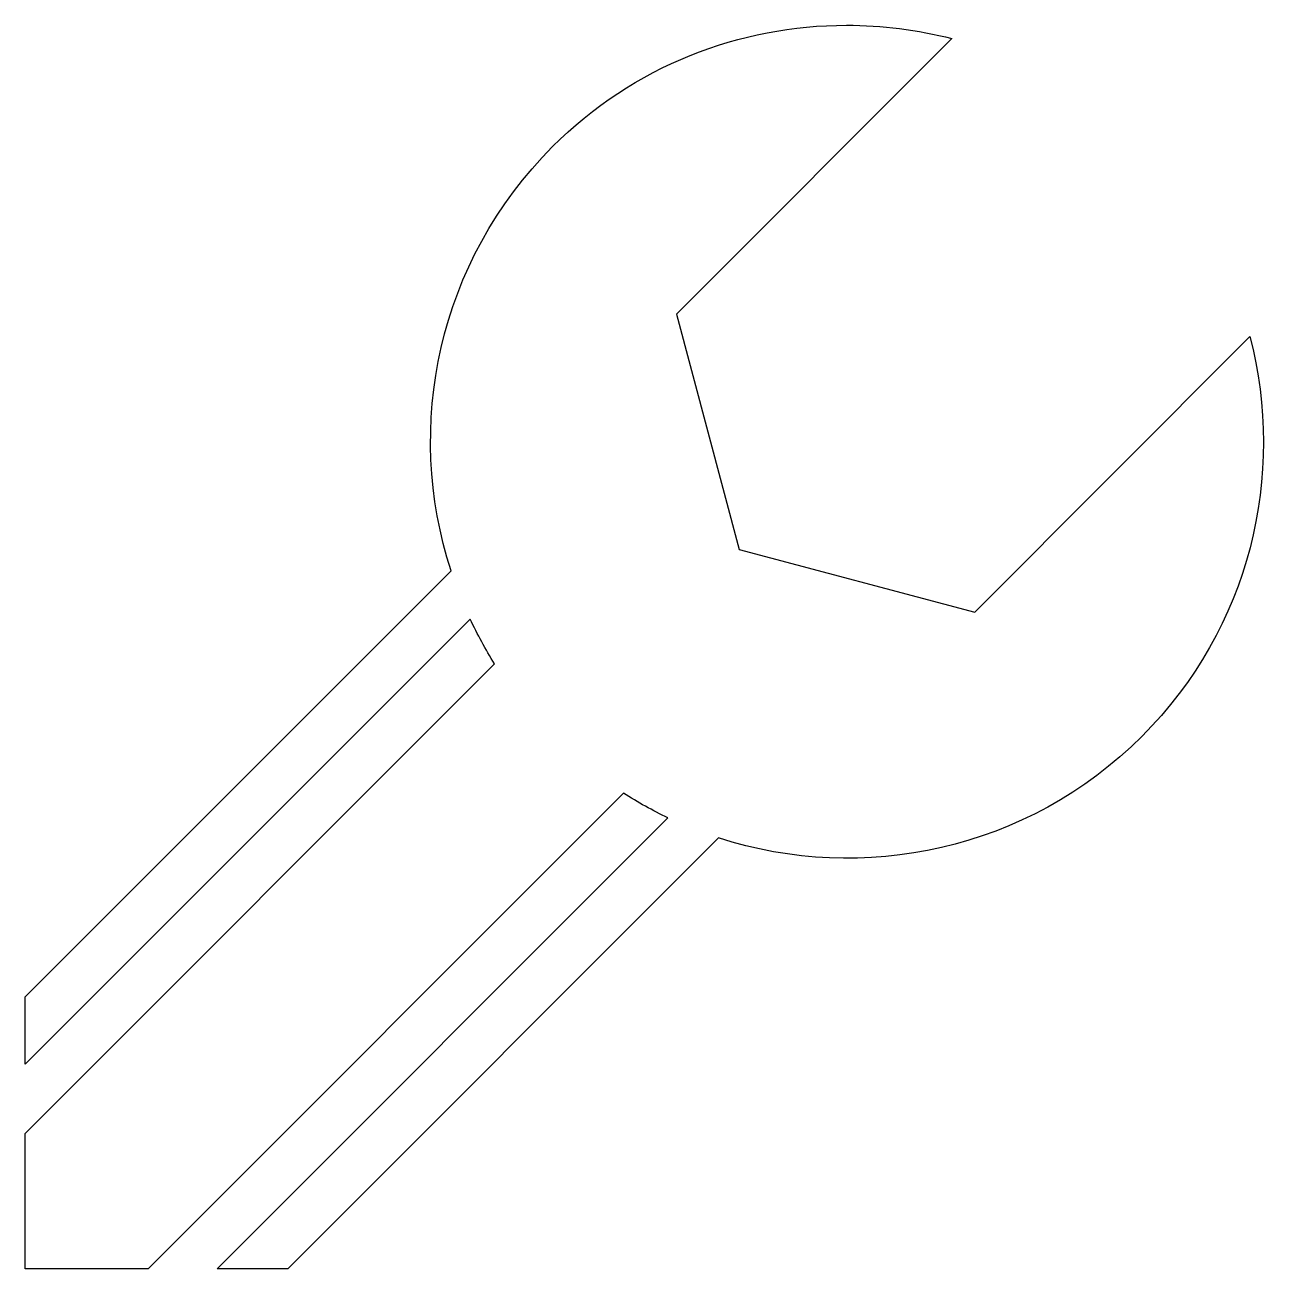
# Model space of a CAD drawing. Header units: centimetres. Extents: x -10.1 to 10.3, y -10 to 10.1.
import ezdxf

# ---------------------------------------------------------------- set-up
doc = ezdxf.new("R2010")
doc.units = ezdxf.units.CM
doc.header["$MEASUREMENT"] = 0
doc.layers.add('Layer 1', color=7, linetype='Continuous')

msp = doc.modelspace()

# ---------------------------------------------------------------- linework, layer by layer
at = {"layer": 'Layer 1'}
msp.add_open_spline([(3.17053, 10.08995), (1.45379, 10.09003), (-0.26236, 9.44023), (-1.57075, 8.13184), (-1.57075, 8.13184), (-3.42049, 6.28218), (-3.96581, 3.61987), (-3.20742, 1.29009), (-3.20742, 1.29009), (-3.20742, 1.29009), (-10.07688, -5.57933), (-10.07688, -5.57933), (-10.07688, -5.57933), (-10.07688, -5.57933), (-10.07688, -6.66516), (-10.07688, -6.66516), (-10.07688, -6.66516), (-10.07688, -6.66516), (-2.89905, 0.51259), (-2.89905, 0.51259), (-2.89905, 0.51259), (-2.78309, 0.26633), (-2.65249, 0.02534), (-2.50503, -0.20823), (-2.50503, -0.20823), (-2.50503, -0.20823), (-10.07688, -7.77999), (-10.07688, -7.77999), (-10.07688, -7.77999), (-10.07688, -7.77999), (-10.07688, -9.96345), (-10.07688, -9.96345), (-10.07688, -9.96345), (-10.07688, -9.96345), (-8.09625, -9.96345), (-8.09625, -9.96345), (-8.09625, -9.96345), (-8.09625, -9.96345), (-0.42695, -2.29419), (-0.42695, -2.29419), (-0.42695, -2.29419), (-0.19435, -2.44241), (0.04584, -2.57537), (0.29117, -2.69217), (0.29117, -2.69217), (0.29117, -2.69217), (-6.98133, -9.96345), (-6.98133, -9.96345), (-6.98133, -9.96345), (-6.98133, -9.96345), (-5.84153, -9.96345), (-5.84153, -9.96345), (-5.84153, -9.96345), (-5.84153, -9.96345), (1.10564, -3.01628), (1.10564, -3.01628), (1.10564, -3.01628), (3.43255, -3.76898), (6.09032, -3.22223), (7.93685, -1.37574), (7.93685, -1.37574), (9.68324, 0.3706), (10.256, 2.83726), (9.67763, 5.06807), (9.67763, 5.06807), (9.67763, 5.06807), (5.23811, 0.62725), (5.23811, 0.62725), (5.23811, 0.62725), (5.23811, 0.62725), (1.4416, 1.63667), (1.4416, 1.63667), (1.4416, 1.63667), (1.4416, 1.63667), (0.43092, 5.43305), (0.43092, 5.43305), (0.43092, 5.43305), (0.43092, 5.43305), (4.87167, 9.87393), (4.87167, 9.87393), (4.87167, 9.87393), (4.3145, 10.01772), (3.74275, 10.09004), (3.17053, 10.09004), (3.17053, 10.09004), (3.17053, 10.09004), (3.17053, 10.08995), (3.17053, 10.08995)], degree=3, knots=[0, 0, 0, 0, 0.04347826, 0.04347826, 0.04347826, 0.04347826, 0.08695652, 0.08695652, 0.08695652, 0.08695652, 0.13043478, 0.13043478, 0.13043478, 0.13043478, 0.17391304, 0.17391304, 0.17391304, 0.17391304, 0.2173913, 0.2173913, 0.2173913, 0.2173913, 0.26086957, 0.26086957, 0.26086957, 0.26086957, 0.30434783, 0.30434783, 0.30434783, 0.30434783, 0.34782609, 0.34782609, 0.34782609, 0.34782609, 0.39130435, 0.39130435, 0.39130435, 0.39130435, 0.43478261, 0.43478261, 0.43478261, 0.43478261, 0.47826087, 0.47826087, 0.47826087, 0.47826087, 0.52173913, 0.52173913, 0.52173913, 0.52173913, 0.56521739, 0.56521739, 0.56521739, 0.56521739, 0.60869565, 0.60869565, 0.60869565, 0.60869565, 0.65217391, 0.65217391, 0.65217391, 0.65217391, 0.69565217, 0.69565217, 0.69565217, 0.69565217, 0.73913043, 0.73913043, 0.73913043, 0.73913043, 0.7826087, 0.7826087, 0.7826087, 0.7826087, 0.82608696, 0.82608696, 0.82608696, 0.82608696, 0.86956522, 0.86956522, 0.86956522, 0.86956522, 0.91304348, 0.91304348, 0.91304348, 0.91304348, 1, 1, 1, 1], dxfattribs=at)

doc.saveas('drawing.dxf')
